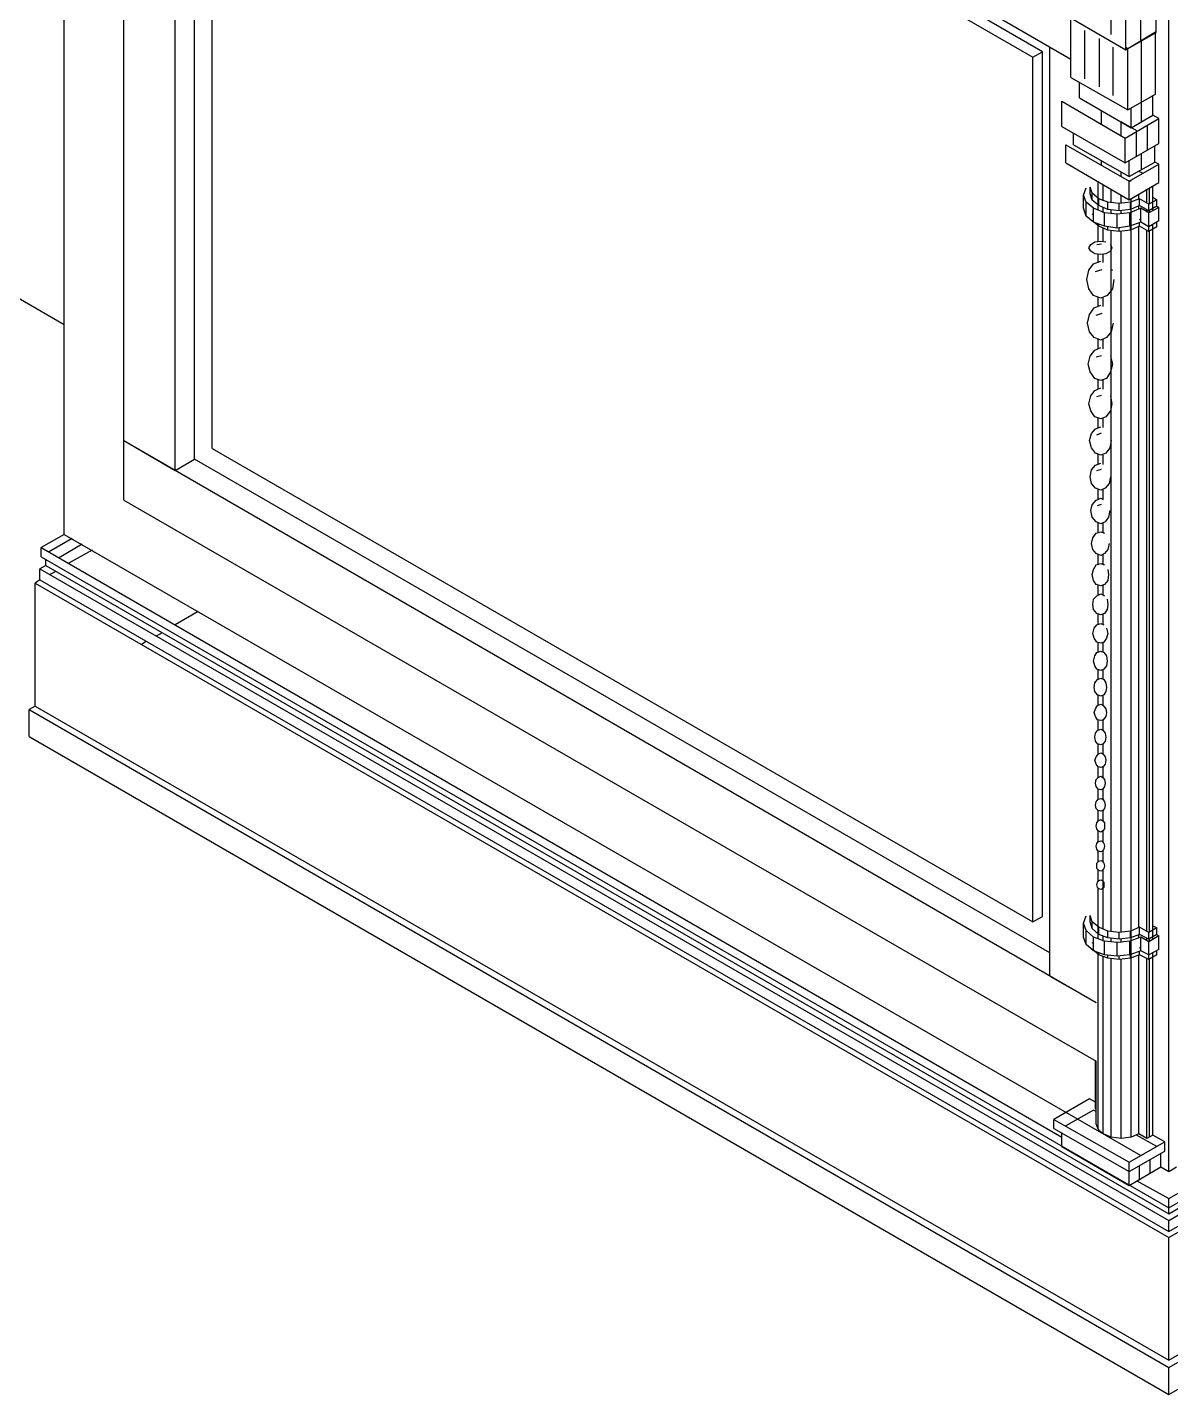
# Model space of a CAD drawing. Header units: inches. Extents: x 0.3 to 16.2, y 0.3 to 11.4.
# Drawn here: x 12.637 to 13.319, y 7.347 to 8.163 of the extents above; entities that cross this region are included whole.
import ezdxf

# ---------------------------------------------------------------- set-up
doc = ezdxf.new("R2010")
doc.units = ezdxf.units.IN
doc.header["$LTSCALE"] = 0.009843
doc.header["$MEASUREMENT"] = 0
doc.layers.add('GEOMETRY', color=7, linetype='Continuous')

msp = doc.modelspace()

# ---------------------------------------------------------------- linework, layer by layer
at = {"layer": 'GEOMETRY'}
for p, q in [((11.38465, 8.72126), (12.65906, 7.98543)), ((12.65906, 7.86024), (12.65906, 8.59016)), ((12.69449, 8.47008), (13.25945, 8.1437)), ((12.69449, 7.91614), (12.69449, 8.47008)), ((12.7252, 7.89843), (12.7252, 8.45236)), ((12.73661, 7.90512), (12.73661, 8.44567)), ((12.74724, 8.42717), (13.23661, 8.14488)), ((12.74724, 8.42717), (13.23661, 8.14488)), ((12.74724, 7.91142), (12.74724, 8.42717)), ((13.24252, 8.14803), (12.75315, 8.43071)), ((13.31772, 7.48031), (13.31772, 8.21339)), ((13.31024, 8.15945), (13.31024, 8.19646)), ((13.28346, 8.15827), (13.28346, 8.18701)), ((13.30118, 8.15433), (13.30118, 8.19134)), ((13.29213, 8.14921), (13.29213, 8.18583)), ((13.25748, 8.16929), (13.29213, 8.14921)), ((13.25945, 8.13268), (13.25945, 8.16811)), ((13.26772, 8.13189), (13.26772, 8.16063)), ((13.27638, 8.12717), (13.27638, 8.15591)), ((13.29213, 8.14921), (13.31024, 8.15945)), ((13.29331, 8.15), (13.30984, 8.15984)), ((13.29331, 8.15), (13.30984, 8.15984)), ((13.30157, 8.11811), (13.30157, 8.15512)), ((13.30984, 8.12283), (13.30984, 8.15984)), ((13.23661, 8.14488), (13.24252, 8.14803)), ((13.23661, 8.14488), (13.24252, 8.14803)), ((13.24252, 7.63228), (13.24252, 8.14803)), ((13.24685, 8.15079), (13.25945, 8.1437)), ((13.24685, 8.15079), (13.25945, 8.1437)), ((13.24685, 7.59685), (13.24685, 8.15079)), ((13.28465, 8.12205), (13.28465, 8.15079)), ((13.29213, 8.15079), (13.29331, 8.15)), ((13.29213, 8.15079), (13.29331, 8.15)), ((13.29331, 8.11339), (13.29331, 8.15)), ((13.23661, 7.62913), (13.23661, 8.14488)), ((13.25945, 8.13268), (13.29331, 8.11339)), ((13.26457, 8.12047), (13.26457, 8.12953)), ((13.29331, 8.11339), (13.30984, 8.12283)), ((13.30827, 8.11024), (13.30827, 8.12205)), ((13.25394, 8.1185), (13.29173, 8.09646)), ((13.25394, 8.1185), (13.29173, 8.09646)), ((13.25394, 8.10354), (13.25394, 8.1185)), ((13.26457, 8.12047), (13.29528, 8.10276)), ((13.27756, 8.10472), (13.27756, 8.11299)), ((13.29528, 8.10276), (13.29528, 8.11457)), ((13.30157, 8.1063), (13.30157, 8.11811)), ((13.29882, 8.10079), (13.28937, 8.1063)), ((13.28937, 8.09803), (13.28937, 8.1063)), ((13.29173, 8.09646), (13.31181, 8.10827)), ((13.29173, 8.09646), (13.31181, 8.10827)), ((13.29528, 8.10276), (13.30827, 8.11024)), ((13.31181, 8.10827), (13.30827, 8.11024)), ((13.31181, 8.09331), (13.31181, 8.10827)), ((13.25394, 8.10354), (13.29173, 8.08189)), ((13.26102, 8.09252), (13.26102, 8.09921)), ((13.29843, 8.08543), (13.29843, 8.10039)), ((13.30512, 8.08937), (13.30512, 8.10433)), ((13.2563, 8.09252), (13.29409, 8.07087)), ((13.2563, 8.09252), (13.29409, 8.07087)), ((13.2563, 8.08189), (13.2563, 8.09252)), ((13.26102, 8.09252), (13.29409, 8.07362)), ((13.29173, 8.08189), (13.29173, 8.09646)), ((13.29173, 8.08189), (13.31181, 8.09331)), ((13.30945, 8.08228), (13.30945, 8.09173)), ((13.2563, 8.08189), (13.29409, 8.05984)), ((13.27756, 8.08031), (13.27756, 8.08307)), ((13.29409, 8.07362), (13.29409, 8.08307)), ((13.29409, 8.07362), (13.30945, 8.08228)), ((13.29409, 8.07087), (13.31181, 8.0811)), ((13.29409, 8.07087), (13.31181, 8.0811)), ((13.30157, 8.07795), (13.30157, 8.0874)), ((13.31181, 8.0811), (13.30945, 8.08228)), ((13.31181, 8.07008), (13.31181, 8.0811)), ((13.28937, 8.07362), (13.28937, 8.07638)), ((13.3, 8.07677), (13.30236, 8.07559)), ((13.26693, 8.0626), (13.2685, 8.06693)), ((13.27205, 8.06378), (13.27087, 8.06732)), ((13.27205, 8.06378), (13.27087, 8.06732)), ((13.27087, 8.06339), (13.27087, 8.06732)), ((13.27559, 8.05354), (13.27559, 8.07087)), ((13.27874, 8.05906), (13.27874, 8.0689)), ((13.28346, 8.05787), (13.28346, 8.06614)), ((13.29528, 8.07087), (13.29409, 8.07087)), ((13.29528, 8.07087), (13.29409, 8.07087)), ((13.29409, 8.05984), (13.29409, 8.07087)), ((13.29409, 8.05984), (13.31181, 8.07008)), ((13.30472, 8.05787), (13.30472, 8.06614)), ((13.3063, 8.05748), (13.3063, 8.06693)), ((13.30827, 8.05866), (13.30827, 8.06811)), ((13.2685, 8.05827), (13.26693, 8.0626)), ((13.2685, 8.05827), (13.26693, 8.0626)), ((13.26693, 8.05472), (13.26693, 8.0626)), ((13.27283, 8.05472), (13.2685, 8.05827)), ((13.2685, 8.05), (13.2685, 8.05827)), ((13.27283, 8.05472), (13.2685, 8.05827)), ((13.27205, 8.05945), (13.27087, 8.06339)), ((13.27598, 8.06024), (13.27205, 8.06378)), ((13.27205, 8.05945), (13.27205, 8.06378)), ((13.27598, 8.06024), (13.27205, 8.06378)), ((13.27598, 8.0563), (13.27205, 8.05945)), ((13.2815, 8.05827), (13.27598, 8.06024)), ((13.27598, 8.0563), (13.27598, 8.06024)), ((13.2815, 8.05827), (13.27598, 8.06024)), ((13.2815, 8.05394), (13.27598, 8.0563)), ((13.28819, 8.05748), (13.2815, 8.05827)), ((13.2815, 8.05394), (13.2815, 8.05827)), ((13.28819, 8.05748), (13.2815, 8.05827)), ((13.29488, 8.05827), (13.28819, 8.05748)), ((13.29488, 8.05827), (13.28819, 8.05748)), ((13.28819, 8.05315), (13.28819, 8.05748)), ((13.28937, 8.05748), (13.28937, 8.0626)), ((13.28937, 8.05748), (13.28937, 8.0626)), ((13.30039, 8.06024), (13.29488, 8.05827)), ((13.30039, 8.06024), (13.29488, 8.05827)), ((13.29488, 8.05394), (13.29488, 8.05827)), ((13.30039, 8.0563), (13.29488, 8.05394)), ((13.29528, 7.50079), (13.29528, 8.06063)), ((13.3, 8.06024), (13.3, 8.06339)), ((13.3, 8.05394), (13.3, 8.05591)), ((13.30591, 8.05709), (13.30039, 8.06024)), ((13.30039, 8.0563), (13.30039, 8.06024)), ((13.30591, 8.05709), (13.30039, 8.06024)), ((13.30591, 8.05315), (13.30039, 8.0563)), ((13.31063, 8.05984), (13.30591, 8.05709)), ((13.31063, 8.05984), (13.30591, 8.05709)), ((13.30591, 8.05315), (13.30591, 8.05709)), ((13.31063, 8.05591), (13.30591, 8.05315)), ((13.30827, 8.06142), (13.31063, 8.05984)), ((13.30827, 8.05472), (13.30827, 8.05866)), ((13.31063, 8.05591), (13.31063, 8.05984)), ((13.31063, 8.05591), (13.31181, 8.05512)), ((13.2685, 8.05), (13.26693, 8.05472)), ((13.27283, 8.04646), (13.2685, 8.05)), ((13.27283, 8.05079), (13.27205, 8.05118)), ((13.27283, 8.05079), (13.27205, 8.05118)), ((13.27953, 8.05197), (13.27283, 8.05472)), ((13.27283, 8.04646), (13.27283, 8.05472)), ((13.27953, 8.05197), (13.27283, 8.05472)), ((13.27874, 8.05236), (13.27874, 8.05512)), ((13.28701, 8.05118), (13.27953, 8.05197)), ((13.27953, 8.04409), (13.27953, 8.05197)), ((13.28701, 8.05118), (13.27953, 8.05197)), ((13.28819, 8.05315), (13.2815, 8.05394)), ((13.28346, 8.05157), (13.28346, 8.05394)), ((13.29449, 8.05197), (13.28701, 8.05118)), ((13.29449, 8.05197), (13.28701, 8.05118)), ((13.28701, 8.04291), (13.28701, 8.05118)), ((13.29488, 8.05394), (13.28819, 8.05315)), ((13.28937, 8.05157), (13.28937, 8.05354)), ((13.28937, 8.05157), (13.28937, 8.05354)), ((13.30118, 8.05472), (13.29449, 8.05197)), ((13.30118, 8.05472), (13.29449, 8.05197)), ((13.29449, 8.04409), (13.29449, 8.05197)), ((13.30118, 8.04764), (13.30039, 8.04803)), ((13.30118, 8.04764), (13.30039, 8.04803)), ((13.30591, 8.05197), (13.30118, 8.05472)), ((13.30118, 8.04646), (13.30118, 8.05472)), ((13.30591, 8.05197), (13.30118, 8.05472)), ((13.30472, 8.05236), (13.30472, 8.05394)), ((13.31181, 8.05512), (13.30591, 8.05197)), ((13.31181, 8.05512), (13.30591, 8.05197)), ((13.30591, 8.0437), (13.30591, 8.05197)), ((13.3063, 8.05236), (13.3063, 8.05354)), ((13.30827, 8.05315), (13.30827, 8.05472)), ((13.31181, 8.04724), (13.31181, 8.05512)), ((13.27598, 8.04409), (13.27205, 8.04724)), ((13.27953, 8.04409), (13.27283, 8.04646)), ((13.27559, 8.03504), (13.27559, 8.04528)), ((13.27598, 8.04409), (13.27598, 8.04528)), ((13.2815, 8.04173), (13.27598, 8.04409)), ((13.27874, 8.03504), (13.27874, 8.04291)), ((13.28701, 8.04291), (13.27953, 8.04409)), ((13.2815, 8.04173), (13.2815, 8.0437)), ((13.28819, 8.04094), (13.2815, 8.04173)), ((13.28346, 7.62362), (13.28346, 8.04173)), ((13.29449, 8.04409), (13.28701, 8.04291)), ((13.28819, 8.04094), (13.28819, 8.04331)), ((13.29488, 8.04173), (13.28819, 8.04094)), ((13.28937, 7.62323), (13.28937, 8.04134)), ((13.28937, 7.62323), (13.28937, 8.04134)), ((13.30118, 8.04646), (13.29449, 8.04409)), ((13.29488, 8.04606), (13.29449, 8.04606)), ((13.29488, 8.04606), (13.29449, 8.04606)), ((13.29488, 8.04173), (13.29488, 8.04606)), ((13.30039, 8.04409), (13.29488, 8.04173)), ((13.3, 7.62559), (13.3, 8.0437)), ((13.30039, 8.04409), (13.30039, 8.04606)), ((13.30591, 8.04094), (13.30039, 8.04409)), ((13.30591, 8.0437), (13.30118, 8.04646)), ((13.30472, 7.62362), (13.30472, 8.04173)), ((13.31181, 8.04724), (13.30591, 8.0437)), ((13.30591, 8.04094), (13.30591, 8.04488)), ((13.31063, 8.0437), (13.30591, 8.04094)), ((13.3063, 7.62323), (13.3063, 8.04134)), ((13.30827, 8.04252), (13.30827, 8.04488)), ((13.30827, 7.62402), (13.30827, 8.04252)), ((13.31063, 8.0437), (13.31063, 8.04646)), ((13.27008, 8.0311), (13.27126, 8.03307)), ((13.27126, 8.03307), (13.27362, 8.03465)), ((13.27362, 8.03465), (13.27717, 8.03504)), ((13.2748, 8.03307), (13.27756, 8.03346)), ((13.27717, 8.03504), (13.28031, 8.03465)), ((13.28307, 8.03307), (13.28386, 8.0311)), ((13.27126, 8.02913), (13.27008, 8.0311)), ((13.27362, 8.02756), (13.27126, 8.02913)), ((13.27283, 8.02165), (13.27717, 8.02323)), ((13.27717, 8.02717), (13.27362, 8.02756)), ((13.27559, 8.02244), (13.27559, 8.02717)), ((13.28031, 8.02756), (13.27717, 8.02717)), ((13.27874, 8.02244), (13.27874, 8.02717)), ((13.28307, 8.02913), (13.28031, 8.02756)), ((13.28386, 8.0311), (13.28307, 8.02913)), ((13.2689, 8.0122), (13.27008, 8.01772)), ((13.27008, 8.01772), (13.27283, 8.02165)), ((13.27402, 8.01693), (13.27795, 8.01811)), ((13.28346, 8.01811), (13.28425, 8.01772)), ((13.27008, 8.00669), (13.2689, 8.0122)), ((13.28504, 8.0122), (13.28425, 8.00669)), ((13.27283, 8.00276), (13.27008, 8.00669)), ((13.27717, 8.00118), (13.27283, 8.00276)), ((13.27559, 7.99606), (13.27559, 8.00157)), ((13.2811, 8.00276), (13.27717, 8.00118)), ((13.27874, 7.99606), (13.27874, 8.00157)), ((13.28425, 8.00669), (13.2811, 8.00276)), ((13.26929, 7.98622), (13.27047, 7.99134)), ((13.27047, 7.99134), (13.27323, 7.99528)), ((13.27323, 7.99528), (13.27717, 7.99685)), ((13.27441, 7.99094), (13.27795, 7.99213)), ((13.27047, 7.9811), (13.26929, 7.98622)), ((13.28465, 7.98622), (13.28346, 7.9811)), ((13.27323, 7.97756), (13.27047, 7.9811)), ((13.27717, 7.97598), (13.27323, 7.97756)), ((13.27559, 7.97087), (13.27559, 7.97638)), ((13.28071, 7.97756), (13.27717, 7.97598)), ((13.27874, 7.97087), (13.27874, 7.97677)), ((13.28346, 7.9811), (13.28071, 7.97756)), ((13.26969, 7.96181), (13.27087, 7.96654)), ((13.27087, 7.96654), (13.27362, 7.97008)), ((13.27362, 7.97008), (13.27717, 7.97165)), ((13.27441, 7.96614), (13.27756, 7.96693)), ((13.28307, 7.96654), (13.28425, 7.96181)), ((13.31772, 7.45866), (14.20039, 7.9685)), ((13.27087, 7.95709), (13.26969, 7.96181)), ((13.28425, 7.96181), (13.28307, 7.95709)), ((13.31772, 7.45512), (14.19449, 7.96142)), ((13.31772, 7.45118), (14.20157, 7.96142)), ((13.31772, 7.45118), (14.20157, 7.96142)), ((13.27362, 7.95315), (13.27087, 7.95709)), ((13.27717, 7.95197), (13.27362, 7.95315)), ((13.27559, 7.94685), (13.27559, 7.95276)), ((13.28071, 7.95315), (13.27717, 7.95197)), ((13.27874, 7.94685), (13.27874, 7.95276)), ((13.28307, 7.95709), (13.28071, 7.95315)), ((13.31772, 7.44449), (14.20157, 7.95472)), ((13.31772, 7.44094), (14.20748, 7.95472)), ((13.31772, 7.44094), (14.20748, 7.95472)), ((13.27008, 7.93819), (13.27126, 7.94291)), ((13.27126, 7.94291), (13.27362, 7.94606)), ((13.27362, 7.94606), (13.27717, 7.94764)), ((13.2748, 7.94252), (13.27756, 7.94331)), ((13.28307, 7.94291), (13.28386, 7.93819)), ((13.27126, 7.93386), (13.27008, 7.93819)), ((13.27362, 7.93031), (13.27126, 7.93386)), ((13.28307, 7.93386), (13.28031, 7.93031)), ((13.28386, 7.93819), (13.28307, 7.93386)), ((13.27717, 7.92913), (13.27362, 7.93031)), ((13.27559, 7.92402), (13.27559, 7.92992)), ((13.28031, 7.93031), (13.27717, 7.92913)), ((13.27874, 7.92402), (13.27874, 7.92992)), ((13.27047, 7.91614), (13.27165, 7.92047)), ((13.27165, 7.92047), (13.27402, 7.92323)), ((13.27402, 7.92323), (13.27717, 7.92441)), ((13.2748, 7.91969), (13.27756, 7.92087)), ((12.69449, 7.91614), (13.27441, 7.5811)), ((12.69449, 7.91614), (13.27441, 7.5811)), ((12.69449, 7.91614), (12.7252, 7.89843)), ((12.69449, 7.88071), (12.69449, 7.91614)), ((12.74724, 7.91142), (13.23661, 7.62913)), ((13.27165, 7.91181), (13.27047, 7.91614)), ((13.27402, 7.90866), (13.27165, 7.91181)), ((13.28268, 7.91181), (13.28031, 7.90866)), ((13.28346, 7.91614), (13.28268, 7.91181)), ((12.7252, 7.89843), (12.73661, 7.90512)), ((13.24685, 7.61063), (12.73661, 7.90512)), ((13.27165, 7.89882), (13.27402, 7.90157)), ((13.27717, 7.90748), (13.27402, 7.90866)), ((13.27402, 7.90157), (13.27717, 7.90276)), ((13.27559, 7.90236), (13.27559, 7.90787)), ((13.28031, 7.90866), (13.27717, 7.90748)), ((13.27874, 7.90197), (13.27874, 7.90787)), ((13.27087, 7.89449), (13.27165, 7.89882)), ((13.27165, 7.89055), (13.27087, 7.89449)), ((13.2748, 7.89843), (13.27756, 7.89921)), ((13.28307, 7.89449), (13.28228, 7.89055)), ((13.27402, 7.8878), (13.27165, 7.89055)), ((13.27717, 7.88661), (13.27402, 7.8878)), ((13.27559, 7.8815), (13.27559, 7.88701)), ((13.27992, 7.8878), (13.27717, 7.88661)), ((13.27874, 7.8811), (13.27874, 7.8874)), ((13.28228, 7.89055), (13.27992, 7.8878)), ((12.69449, 7.88071), (13.27441, 7.54606)), ((13.27126, 7.87441), (13.27205, 7.87795)), ((13.27205, 7.87795), (13.27441, 7.88071)), ((13.27441, 7.88071), (13.27717, 7.88189)), ((13.2752, 7.87756), (13.27756, 7.87835)), ((13.27717, 7.88189), (13.27874, 7.8811)), ((13.31772, 7.36772), (14.20748, 7.8815)), ((13.31772, 7.36339), (14.21457, 7.8815)), ((13.31772, 7.36339), (14.21457, 7.8815)), ((13.27205, 7.87047), (13.27126, 7.87441)), ((13.27441, 7.86772), (13.27205, 7.87047)), ((13.28189, 7.87047), (13.27992, 7.86772)), ((13.28268, 7.87441), (13.28189, 7.87047)), ((12.65906, 7.86024), (12.64528, 7.85236)), ((12.65906, 7.86024), (13.30118, 7.48976)), ((13.27244, 7.85827), (13.27441, 7.86102)), ((13.27717, 7.86654), (13.27441, 7.86772)), ((13.27441, 7.86102), (13.27717, 7.86181)), ((13.27559, 7.86142), (13.27559, 7.86732)), ((13.27992, 7.86772), (13.27717, 7.86654)), ((13.27717, 7.86181), (13.27953, 7.86102)), ((13.27874, 7.86142), (13.27874, 7.86732)), ((13.31772, 7.34724), (14.21457, 7.86535)), ((12.64528, 7.85236), (13.25394, 7.50079)), ((12.64528, 7.85236), (13.25394, 7.50079)), ((12.64528, 7.84685), (12.64528, 7.85236)), ((12.66378, 7.85787), (12.64961, 7.84961)), ((12.66969, 7.85433), (12.65551, 7.84606)), ((13.27165, 7.85472), (13.27244, 7.85827)), ((13.27244, 7.85118), (13.27165, 7.85472)), ((13.28228, 7.85472), (13.2815, 7.85118)), ((12.64528, 7.84685), (13.31772, 7.45866)), ((12.64803, 7.84173), (12.64803, 7.84528)), ((12.67559, 7.85079), (12.66142, 7.84291)), ((13.27441, 7.84882), (13.27244, 7.85118)), ((13.27717, 7.84764), (13.27441, 7.84882)), ((13.27559, 7.84252), (13.27559, 7.84803)), ((13.27953, 7.84882), (13.27717, 7.84764)), ((13.27874, 7.84213), (13.27874, 7.84843)), ((13.2815, 7.85118), (13.27953, 7.84882)), ((12.64803, 7.84173), (12.64449, 7.83976)), ((12.64449, 7.83976), (13.31772, 7.45118)), ((12.64449, 7.83976), (13.31772, 7.45118)), ((12.64449, 7.83307), (12.64449, 7.83976)), ((12.64803, 7.84173), (13.31772, 7.45512)), ((12.65394, 7.83819), (12.65039, 7.83622)), ((13.27205, 7.83622), (13.27283, 7.83937)), ((13.27283, 7.83268), (13.27205, 7.83622)), ((13.27283, 7.83937), (13.27441, 7.84213)), ((13.27441, 7.84213), (13.27717, 7.84291)), ((13.27717, 7.84291), (13.27953, 7.84213)), ((13.2815, 7.83937), (13.28189, 7.83622)), ((13.28189, 7.83622), (13.2815, 7.83268)), ((12.64449, 7.83307), (12.64173, 7.8311)), ((12.64173, 7.8311), (13.31772, 7.44094)), ((12.64173, 7.8311), (13.31772, 7.44094)), ((12.64173, 7.75787), (12.64173, 7.8311)), ((12.64449, 7.83307), (13.31772, 7.44449)), ((13.27441, 7.83031), (13.27283, 7.83268)), ((13.27717, 7.82953), (13.27441, 7.83031)), ((13.27559, 7.82402), (13.27559, 7.82992)), ((13.27953, 7.83031), (13.27717, 7.82953)), ((13.27874, 7.82402), (13.27874, 7.82992)), ((13.2815, 7.83268), (13.27953, 7.83031)), ((13.27244, 7.8185), (13.27283, 7.82165)), ((13.27283, 7.82165), (13.2748, 7.82362)), ((13.2748, 7.82362), (13.27717, 7.8248)), ((13.27717, 7.8248), (13.27953, 7.82362)), ((13.2811, 7.82165), (13.2815, 7.8185)), ((12.73898, 7.81417), (12.7252, 7.8063)), ((13.27283, 7.81535), (13.27244, 7.8185)), ((13.2748, 7.81299), (13.27283, 7.81535)), ((13.27717, 7.8122), (13.2748, 7.81299)), ((13.27559, 7.80669), (13.27559, 7.8126)), ((13.27953, 7.81299), (13.27717, 7.8122)), ((13.27874, 7.80669), (13.27874, 7.8126)), ((13.2811, 7.81535), (13.27953, 7.81299)), ((13.2815, 7.8185), (13.2811, 7.81535)), ((13.27244, 7.80118), (13.27323, 7.80433)), ((13.27323, 7.80433), (13.2748, 7.8063)), ((13.2748, 7.8063), (13.27717, 7.80709)), ((13.27717, 7.80709), (13.27913, 7.8063)), ((13.28071, 7.80433), (13.2815, 7.80118)), ((12.70787, 7.79646), (12.70512, 7.79449)), ((12.71732, 7.80157), (12.71378, 7.79961)), ((13.27323, 7.79843), (13.27244, 7.80118)), ((13.2748, 7.79606), (13.27323, 7.79843)), ((13.27717, 7.79528), (13.2748, 7.79606)), ((13.27559, 7.78976), (13.27559, 7.79567)), ((13.27913, 7.79606), (13.27717, 7.79528)), ((13.27874, 7.78976), (13.27874, 7.79606)), ((13.28071, 7.79843), (13.27913, 7.79606)), ((13.2815, 7.80118), (13.28071, 7.79843)), ((13.27283, 7.78465), (13.27362, 7.7878)), ((13.27362, 7.7878), (13.2748, 7.78976)), ((13.2748, 7.78976), (13.27717, 7.79055)), ((13.27717, 7.79055), (13.27913, 7.78976)), ((13.27913, 7.78976), (13.28071, 7.7878)), ((13.28071, 7.7878), (13.2811, 7.78465)), ((13.27362, 7.78189), (13.27283, 7.78465)), ((13.2748, 7.77992), (13.27362, 7.78189)), ((13.27717, 7.77913), (13.2748, 7.77992)), ((13.27559, 7.77362), (13.27559, 7.77992)), ((13.27913, 7.77992), (13.27717, 7.77913)), ((13.27874, 7.77362), (13.27874, 7.77992)), ((13.28071, 7.78189), (13.27913, 7.77992)), ((13.2811, 7.78465), (13.28071, 7.78189)), ((13.27323, 7.7689), (13.27362, 7.77165)), ((13.27362, 7.77165), (13.2752, 7.77362)), ((13.2752, 7.77362), (13.27717, 7.77441)), ((13.27717, 7.77441), (13.27913, 7.77362)), ((13.27913, 7.77362), (13.28031, 7.77165)), ((13.28031, 7.77165), (13.28071, 7.7689)), ((13.27362, 7.76654), (13.27323, 7.7689)), ((13.2752, 7.76457), (13.27362, 7.76654)), ((13.27717, 7.76378), (13.2752, 7.76457)), ((13.27559, 7.75827), (13.27559, 7.76457)), ((13.27913, 7.76457), (13.27717, 7.76378)), ((13.27874, 7.75827), (13.27874, 7.76457)), ((13.28031, 7.76654), (13.27913, 7.76457)), ((13.28071, 7.7689), (13.28031, 7.76654)), ((12.64173, 7.75787), (12.63819, 7.75591)), ((12.63819, 7.75591), (13.31772, 7.36339)), ((12.63819, 7.75591), (13.31772, 7.36339)), ((12.63819, 7.73976), (12.63819, 7.75591)), ((12.64173, 7.75787), (13.31772, 7.36772)), ((13.27323, 7.75394), (13.27402, 7.7563)), ((13.27402, 7.7563), (13.2752, 7.75827)), ((13.2752, 7.75827), (13.27717, 7.75906)), ((13.27717, 7.75906), (13.27874, 7.75827)), ((13.27874, 7.75827), (13.28031, 7.7563)), ((13.28031, 7.7563), (13.28071, 7.75394)), ((13.27402, 7.75157), (13.27323, 7.75394)), ((13.2752, 7.74961), (13.27402, 7.75157)), ((13.27717, 7.74921), (13.2752, 7.74961)), ((13.27559, 7.7437), (13.27559, 7.74961)), ((13.27874, 7.74961), (13.27717, 7.74921)), ((13.28031, 7.75157), (13.27874, 7.74961)), ((13.27874, 7.74331), (13.27874, 7.74961)), ((13.28071, 7.75394), (13.28031, 7.75157)), ((12.63819, 7.73976), (13.31772, 7.34724)), ((13.27362, 7.73937), (13.27402, 7.74173)), ((13.27402, 7.73701), (13.27362, 7.73937)), ((13.27402, 7.74173), (13.2752, 7.74331)), ((13.2752, 7.74331), (13.27717, 7.74409)), ((13.27717, 7.74409), (13.27874, 7.74331)), ((13.27874, 7.74331), (13.27992, 7.74173)), ((13.27992, 7.74173), (13.28031, 7.73937)), ((13.28031, 7.73937), (13.27992, 7.73701)), ((13.2752, 7.73543), (13.27402, 7.73701)), ((13.27717, 7.73465), (13.2752, 7.73543)), ((13.27559, 7.72913), (13.27559, 7.73543)), ((13.27559, 7.72913), (13.27717, 7.72992)), ((13.27874, 7.73543), (13.27717, 7.73465)), ((13.27717, 7.72992), (13.27874, 7.72913)), ((13.27992, 7.73701), (13.27874, 7.73543)), ((13.27874, 7.72913), (13.27874, 7.73543)), ((13.27362, 7.72559), (13.27441, 7.72756)), ((13.27441, 7.72323), (13.27362, 7.72559)), ((13.27441, 7.72756), (13.27559, 7.72913)), ((13.27559, 7.72165), (13.27441, 7.72323)), ((13.27717, 7.72126), (13.27559, 7.72165)), ((13.27559, 7.71535), (13.27559, 7.72165)), ((13.27874, 7.72165), (13.27717, 7.72126)), ((13.27874, 7.72913), (13.27992, 7.72756)), ((13.27992, 7.72323), (13.27874, 7.72165)), ((13.27874, 7.71496), (13.27874, 7.72205)), ((13.27992, 7.72756), (13.28031, 7.72559)), ((13.28031, 7.72559), (13.27992, 7.72323)), ((13.27402, 7.71181), (13.27441, 7.71417)), ((13.27441, 7.71417), (13.27559, 7.71535)), ((13.27559, 7.71535), (13.27717, 7.71614)), ((13.27717, 7.71614), (13.27835, 7.71535)), ((13.27835, 7.71535), (13.27953, 7.71417)), ((13.27953, 7.71417), (13.27992, 7.71181)), ((13.27441, 7.70984), (13.27402, 7.71181)), ((13.27559, 7.70827), (13.27441, 7.70984)), ((13.27717, 7.70787), (13.27559, 7.70827)), ((13.27559, 7.70236), (13.27559, 7.70827)), ((13.27835, 7.70827), (13.27717, 7.70787)), ((13.27953, 7.70984), (13.27835, 7.70827)), ((13.27874, 7.70197), (13.27874, 7.70866)), ((13.27992, 7.71181), (13.27953, 7.70984)), ((13.27402, 7.69882), (13.27441, 7.70079)), ((13.27441, 7.69685), (13.27402, 7.69882)), ((13.27441, 7.70079), (13.27559, 7.70236)), ((13.27559, 7.70236), (13.27717, 7.70276)), ((13.27717, 7.70276), (13.27835, 7.70236)), ((13.27835, 7.70236), (13.27953, 7.70079)), ((13.27953, 7.70079), (13.27992, 7.69882)), ((13.27992, 7.69882), (13.27953, 7.69685)), ((13.27559, 7.69567), (13.27441, 7.69685)), ((13.2748, 7.68819), (13.27559, 7.68937)), ((13.27717, 7.69528), (13.27559, 7.69567)), ((13.27559, 7.68937), (13.27559, 7.69567)), ((13.27559, 7.68937), (13.27717, 7.69016)), ((13.27835, 7.69567), (13.27717, 7.69528)), ((13.27717, 7.69016), (13.27835, 7.68937)), ((13.27953, 7.69685), (13.27835, 7.69567)), ((13.27835, 7.68937), (13.27953, 7.68819)), ((13.27874, 7.68898), (13.27874, 7.69606)), ((13.27441, 7.68622), (13.2748, 7.68819)), ((13.2748, 7.68465), (13.27441, 7.68622)), ((13.27559, 7.68346), (13.2748, 7.68465)), ((13.27717, 7.68268), (13.27559, 7.68346)), ((13.27559, 7.67677), (13.27559, 7.68346)), ((13.27835, 7.68346), (13.27717, 7.68268)), ((13.27953, 7.68465), (13.27835, 7.68346)), ((13.27874, 7.67638), (13.27874, 7.68386)), ((13.27953, 7.68819), (13.27953, 7.68622)), ((13.27953, 7.68622), (13.27953, 7.68465)), ((13.27441, 7.67441), (13.2748, 7.67598)), ((13.2748, 7.67244), (13.27441, 7.67441)), ((13.2748, 7.67598), (13.27559, 7.67717)), ((13.27559, 7.67717), (13.27717, 7.67756)), ((13.27717, 7.67756), (13.27835, 7.67717)), ((13.27835, 7.67717), (13.27913, 7.67598)), ((13.27913, 7.67598), (13.27953, 7.67441)), ((13.27953, 7.67441), (13.27913, 7.67244)), ((13.27559, 7.67126), (13.2748, 7.67244)), ((13.2748, 7.66417), (13.27598, 7.66535)), ((13.27559, 7.66496), (13.27559, 7.67165)), ((13.27717, 7.67087), (13.27559, 7.67126)), ((13.27598, 7.66535), (13.27717, 7.66575)), ((13.27835, 7.67126), (13.27717, 7.67087)), ((13.27717, 7.66575), (13.27835, 7.66535)), ((13.27913, 7.67244), (13.27835, 7.67126)), ((13.27835, 7.66535), (13.27913, 7.66417)), ((13.27874, 7.66457), (13.27874, 7.67205)), ((13.2748, 7.6626), (13.2748, 7.66417)), ((13.2748, 7.66102), (13.2748, 7.6626)), ((13.27598, 7.65984), (13.2748, 7.66102)), ((13.27559, 7.65315), (13.27559, 7.66024)), ((13.27717, 7.65945), (13.27598, 7.65984)), ((13.27835, 7.65984), (13.27717, 7.65945)), ((13.27913, 7.66102), (13.27835, 7.65984)), ((13.27874, 7.6248), (13.27874, 7.66063)), ((13.27913, 7.66417), (13.27953, 7.6626)), ((13.27953, 7.6626), (13.27913, 7.66102)), ((13.2748, 7.65118), (13.2752, 7.65276)), ((13.2752, 7.64961), (13.2748, 7.65118)), ((13.2752, 7.65276), (13.27598, 7.65394)), ((13.27598, 7.64882), (13.2752, 7.64961)), ((13.27559, 7.61929), (13.27559, 7.64921)), ((13.27598, 7.65394), (13.27717, 7.65433)), ((13.27717, 7.64843), (13.27598, 7.64882)), ((13.27717, 7.65433), (13.27795, 7.65394)), ((13.27795, 7.64882), (13.27717, 7.64843)), ((13.27795, 7.65394), (13.27913, 7.65276)), ((13.27913, 7.64961), (13.27795, 7.64882)), ((13.27913, 7.65276), (13.27913, 7.65118)), ((13.27913, 7.65118), (13.27913, 7.64961)), ((13.23661, 7.62913), (13.24252, 7.63228)), ((13.26693, 7.62835), (13.2685, 7.63268)), ((13.27205, 7.62913), (13.27087, 7.63307)), ((13.27205, 7.62913), (13.27087, 7.63307)), ((13.27087, 7.62913), (13.27087, 7.63307)), ((13.2685, 7.62402), (13.26693, 7.62835)), ((13.2685, 7.62402), (13.26693, 7.62835)), ((13.26693, 7.62008), (13.26693, 7.62835)), ((13.27283, 7.62008), (13.2685, 7.62402)), ((13.2685, 7.61575), (13.2685, 7.62402)), ((13.27283, 7.62008), (13.2685, 7.62402)), ((13.27205, 7.6252), (13.27087, 7.62913)), ((13.27598, 7.62598), (13.27205, 7.62913)), ((13.27205, 7.6252), (13.27205, 7.62913)), ((13.27598, 7.62598), (13.27205, 7.62913)), ((13.27598, 7.62165), (13.27205, 7.6252)), ((13.2815, 7.62362), (13.27598, 7.62598)), ((13.27598, 7.62165), (13.27598, 7.62598)), ((13.2815, 7.62362), (13.27598, 7.62598)), ((13.28819, 7.62283), (13.2815, 7.62362)), ((13.2815, 7.61969), (13.2815, 7.62362)), ((13.28819, 7.62283), (13.2815, 7.62362)), ((13.29488, 7.62362), (13.28819, 7.62283)), ((13.29488, 7.62362), (13.28819, 7.62283)), ((13.30039, 7.62598), (13.29488, 7.62362)), ((13.30039, 7.62598), (13.29488, 7.62362)), ((13.29488, 7.61969), (13.29488, 7.62362)), ((13.30591, 7.62283), (13.30039, 7.62598)), ((13.30039, 7.62165), (13.30039, 7.62598)), ((13.30591, 7.62283), (13.30039, 7.62598)), ((13.31063, 7.62559), (13.30591, 7.62283)), ((13.31063, 7.62559), (13.30591, 7.62283)), ((13.30827, 7.62677), (13.31063, 7.62559)), ((13.30827, 7.62008), (13.30827, 7.62402)), ((13.31063, 7.62165), (13.31063, 7.62559)), ((13.2685, 7.61575), (13.26693, 7.62008)), ((13.27283, 7.61181), (13.2685, 7.61575)), ((13.27283, 7.61614), (13.27205, 7.61693)), ((13.27283, 7.61614), (13.27205, 7.61693)), ((13.27953, 7.61772), (13.27283, 7.62008)), ((13.27283, 7.61181), (13.27283, 7.62008)), ((13.27953, 7.61772), (13.27283, 7.62008)), ((13.2815, 7.61969), (13.27598, 7.62165)), ((13.27874, 7.61772), (13.27874, 7.62087)), ((13.28701, 7.61693), (13.27953, 7.61772)), ((13.27953, 7.60945), (13.27953, 7.61772)), ((13.28701, 7.61693), (13.27953, 7.61772)), ((13.28819, 7.6189), (13.2815, 7.61969)), ((13.28346, 7.61732), (13.28346, 7.61929)), ((13.29449, 7.61772), (13.28701, 7.61693)), ((13.29449, 7.61772), (13.28701, 7.61693)), ((13.28701, 7.60866), (13.28701, 7.61693)), ((13.28819, 7.6189), (13.28819, 7.62283)), ((13.29488, 7.61969), (13.28819, 7.6189)), ((13.28937, 7.61693), (13.28937, 7.6189)), ((13.28937, 7.61693), (13.28937, 7.6189)), ((13.30118, 7.62008), (13.29449, 7.61772)), ((13.30118, 7.62008), (13.29449, 7.61772)), ((13.29449, 7.60945), (13.29449, 7.61772)), ((13.30039, 7.62165), (13.29488, 7.61969)), ((13.3, 7.61969), (13.3, 7.62165)), ((13.30591, 7.6189), (13.30039, 7.62165)), ((13.30591, 7.61732), (13.30118, 7.62008)), ((13.30118, 7.61181), (13.30118, 7.62008)), ((13.30591, 7.61732), (13.30118, 7.62008)), ((13.30472, 7.61811), (13.30472, 7.61929)), ((13.30591, 7.6189), (13.30591, 7.62283)), ((13.31063, 7.62165), (13.30591, 7.6189)), ((13.31181, 7.62087), (13.30591, 7.61732)), ((13.31181, 7.62087), (13.30591, 7.61732)), ((13.30591, 7.60945), (13.30591, 7.61732)), ((13.3063, 7.61772), (13.3063, 7.61929)), ((13.30827, 7.6189), (13.30827, 7.62008)), ((13.31063, 7.62165), (13.31181, 7.62087)), ((13.31181, 7.6126), (13.31181, 7.62087)), ((13.27598, 7.60945), (13.27205, 7.61299)), ((13.27953, 7.60945), (13.27283, 7.61181)), ((13.27559, 7.50551), (13.27559, 7.61102)), ((13.27598, 7.60945), (13.27598, 7.61102)), ((13.2815, 7.60748), (13.27598, 7.60945)), ((13.27874, 7.50276), (13.27874, 7.60827)), ((13.28701, 7.60866), (13.27953, 7.60945)), ((13.2815, 7.60748), (13.2815, 7.60906)), ((13.28819, 7.60669), (13.2815, 7.60748)), ((13.29449, 7.60945), (13.28701, 7.60866)), ((13.28819, 7.60669), (13.28819, 7.60866)), ((13.29488, 7.60748), (13.28819, 7.60669)), ((13.30118, 7.61181), (13.29449, 7.60945)), ((13.29488, 7.61142), (13.29449, 7.61142)), ((13.29488, 7.61142), (13.29449, 7.61142)), ((13.29488, 7.60748), (13.29488, 7.61142)), ((13.30039, 7.60945), (13.29488, 7.60748)), ((13.3, 7.50276), (13.3, 7.60945)), ((13.30118, 7.61339), (13.30039, 7.61378)), ((13.30118, 7.61339), (13.30039, 7.61378)), ((13.30039, 7.60945), (13.30039, 7.61181)), ((13.30591, 7.60669), (13.30039, 7.60945)), ((13.30591, 7.60945), (13.30118, 7.61181)), ((13.31181, 7.6126), (13.30591, 7.60945)), ((13.30591, 7.60669), (13.30591, 7.61063)), ((13.31063, 7.60945), (13.30591, 7.60669)), ((13.30827, 7.60787), (13.30827, 7.61063)), ((13.30827, 7.50197), (13.30827, 7.60787)), ((13.31063, 7.60945), (13.31063, 7.61181)), ((13.28346, 7.50079), (13.28346, 7.60709)), ((13.28937, 7.5), (13.28937, 7.60669)), ((13.28937, 7.58622), (13.28937, 7.60669)), ((13.30472, 7.5), (13.30472, 7.60709)), ((13.3063, 7.50118), (13.3063, 7.60669)), ((13.24685, 7.59685), (13.27441, 7.5811)), ((13.28937, 7.55079), (13.28937, 7.58622)), ((13.27402, 7.51772), (13.27402, 7.54606)), ((13.27441, 7.50866), (13.27441, 7.54606)), ((13.27874, 7.51496), (13.27874, 7.54488)), ((13.27047, 7.52362), (13.24921, 7.51142)), ((13.27402, 7.52165), (13.27047, 7.52362)), ((13.27441, 7.51732), (13.27402, 7.51772)), ((13.24921, 7.51142), (13.29409, 7.48583)), ((13.24921, 7.51142), (13.29409, 7.48583)), ((13.24921, 7.50591), (13.24921, 7.51142)), ((13.27283, 7.51693), (13.2563, 7.50748)), ((13.27441, 7.51614), (13.27283, 7.51693)), ((13.24921, 7.50591), (13.29409, 7.48031)), ((13.25394, 7.49528), (13.25394, 7.50354)), ((13.27559, 7.50551), (13.27441, 7.50866)), ((13.27874, 7.50276), (13.27559, 7.50551)), ((13.28346, 7.50079), (13.27874, 7.50276)), ((13.3, 7.50276), (13.29528, 7.50079)), ((13.31063, 7.49528), (13.29843, 7.50197)), ((13.30472, 7.5), (13.3, 7.50276)), ((13.30827, 7.50197), (13.30472, 7.5)), ((13.31535, 7.49803), (13.30827, 7.50197)), ((13.25394, 7.49528), (13.29409, 7.47205)), ((13.28937, 7.5), (13.28346, 7.50079)), ((13.29528, 7.50079), (13.28937, 7.5)), ((13.29409, 7.48583), (13.31535, 7.49803)), ((13.29409, 7.48583), (13.31535, 7.49803)), ((13.31535, 7.49252), (13.31535, 7.49803)), ((13.29409, 7.48031), (13.31535, 7.49252)), ((13.29409, 7.48031), (13.29409, 7.48583)), ((13.30669, 7.47953), (13.30669, 7.4874)), ((13.31299, 7.48307), (13.31299, 7.49134)), ((13.29409, 7.47205), (13.29409, 7.48307)), ((13.29409, 7.47205), (13.31299, 7.48307)), ((13.30039, 7.47559), (13.30039, 7.48386)), ((13.31299, 7.48307), (13.31772, 7.48031)), ((13.31772, 7.48031), (13.32244, 7.48307)), ((13.29882, 7.4748), (13.31772, 7.46417)), ((13.29882, 7.4748), (13.31772, 7.46417)), ((13.31772, 7.46417), (13.33622, 7.4748)), ((13.31772, 7.46417), (13.33622, 7.4748)), ((13.31772, 7.45866), (13.31772, 7.46417)), ((13.31772, 7.45512), (13.31772, 7.46181)), ((13.31772, 7.44449), (13.31772, 7.45118)), ((13.31772, 7.36772), (13.31772, 7.44094)), ((13.31772, 7.34724), (13.31772, 7.36339))]:
    msp.add_line(p, q, dxfattribs=at)

doc.saveas('drawing.dxf')
